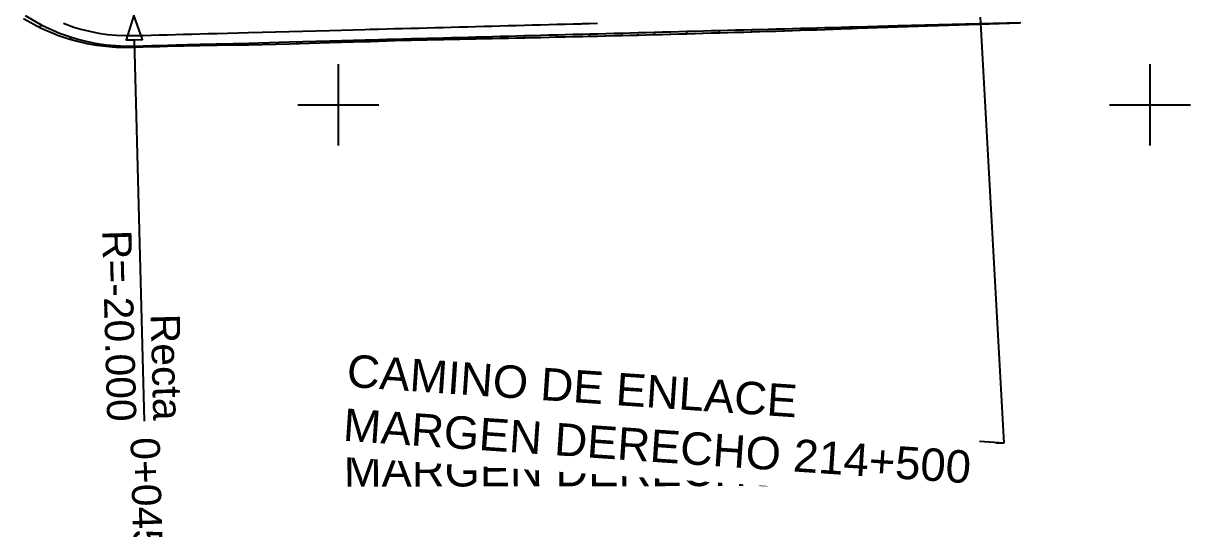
# Model space of a CAD drawing. Header units: metres. Extents: x -4 to 509425, y 7549 to 4732445.
# Drawn here: x 480661.2 to 480805, y 4719247.8 to 4719310 of the extents above; entities that cross this region are included whole.
import ezdxf
from ezdxf import colors
from ezdxf.entities.mleader import LeaderData, LeaderLine
from ezdxf.enums import TextEntityAlignment as Align
from ezdxf.math import Vec2, Vec3

# ---------------------------------------------------------------- set-up
doc = ezdxf.new("R2010")
doc.units = ezdxf.units.M
doc.header["$LTSCALE"] = 0.01
doc.header["$MEASUREMENT"] = 0
for name, color, linetype in [('322308300149-PRV-PLA-PT-URB-220600-XREF_VIALES_1000$0$C-G-GRID-PAR', 252, 'Continuous'), ('322308300149-PRV-PLA-PT-URB-220600-XREF_VIALES_1000$0$C-ROAD-LANE', 4, 'Continuous'), ('322308300149-PRV-PLA-PT-URB-220600-XREF_VIALES_1000$0$C-ROAD-TEXT-INFO-H030 CE-MD-214_5', 1, 'Continuous'), ('322308300149-PRV-PLA-PT-URB-220600-XREF_VIALES_1000$0$G-ANNO-TEXT-02', 2, 'Continuous'), ('322308300149-PRV-PLA-PT-URB-220603-XREF_TXT_VIALES_1000$0$G-ANNO-TEXT-CAMINOS', 2, 'Continuous')]:
    doc.layers.add(name, color=color, linetype=linetype)
doc.layers.add('322308300149-PRV-PLA-PT-URB-220600-XREF_VIALES_1000$0$C-ROAD-SLOP-CUTT-CAMINOS', color=7, linetype='Continuous', lineweight=13, true_color=0xff1f1f)
doc.styles.add('322308300149-PRV-PLA-PT-URB-220600-XREF_VIALES_1000$0$Standard', font='arial.ttf')
doc.styles.add('322308300149-PRV-PLA-PT-URB-220600-XREF_VIALES_1000$0$TYPSA_Arial_4.0mm', font='arial.ttf', dxfattribs={"height": 4})
doc.styles.add('322308300149-PRV-PLA-PT-URB-220603-XREF_TXT_VIALES_1000$0$TYPSA_Arial_4.0mm', font='arial.ttf', dxfattribs={"height": 4})

# ---------------------------------------------------------------- blocks, each defined once
blk = doc.blocks.new('322308300149-PRV-PLA-PT-URB-220603-XREF_TXT_VIALES_1000$0$_None')
blk = doc.blocks.new('322308300149-PRV-PLA-PT-URB-220600-XREF_VIALES_1000$0$_None')

msp = doc.modelspace()

# ---------------------------------------------------------------- linework, layer by layer
at = {"layer": '322308300149-PRV-PLA-PT-URB-220600-XREF_VIALES_1000$0$C-G-GRID-PAR', "lineweight": -3, "flags": 128}
for points in [[(480800, 4719295), (480800, 4719305)], [(480800, 4719295), (480800, 4719305)], [(480795, 4719300), (480805, 4719300)], [(480795, 4719300), (480805, 4719300)]]:
    msp.add_lwpolyline(points, dxfattribs=at)
at = {"layer": '322308300149-PRV-PLA-PT-URB-220600-XREF_VIALES_1000$0$C-ROAD-SLOP-CUTT-CAMINOS', "lineweight": -3, "flags": 128}
for points in [[(480663.209, 4719309.525), (480663.386, 4719309.867)], [(480665.077, 4719308.727), (480665.116, 4719308.821)], [(480666.99, 4719308.063), (480667.078, 4719308.34)], [(480668.955, 4719307.582), (480668.971, 4719307.652)], [(480670.949, 4719307.269), (480670.976, 4719307.463)], [(480678.966, 4719307.225), (480678.963, 4719307.345)], [(480680.966, 4719307.276), (480680.965, 4719307.313)], [(480682.965, 4719307.316), (480682.962, 4719307.452)], [(480684.965, 4719307.346), (480684.964, 4719307.394)], [(480686.965, 4719307.371), (480686.96, 4719307.559)], [(480688.965, 4719307.395), (480688.964, 4719307.46)], [(480690.965, 4719307.44), (480690.959, 4719307.666)], [(480692.964, 4719307.484), (480692.963, 4719307.555)], [(480694.964, 4719307.537), (480694.957, 4719307.773)], [(480696.963, 4719307.597), (480696.961, 4719307.666)], [(480672.956, 4719307.106), (480672.959, 4719307.155)], [(480674.968, 4719307.094), (480674.965, 4719307.239)], [(480676.967, 4719307.165), (480676.966, 4719307.203)]]:
    msp.add_lwpolyline(points, dxfattribs=at)
at = {"layer": '322308300149-PRV-PLA-PT-URB-220600-XREF_VIALES_1000$0$C-ROAD-TEXT-INFO-H030 CE-MD-214_5', "lineweight": -3, "flags": 128}
msp.add_lwpolyline([(480676.133, 4719261.04), (480674.877, 4719308.023), (480675.876, 4719308.05), (480674.797, 4719311.022), (480673.877, 4719307.996), (480674.877, 4719308.023)], dxfattribs=at)

# ---------------------------------------------------------------- texts
at = {"layer": '322308300149-PRV-PLA-PT-URB-220600-XREF_VIALES_1000$0$C-ROAD-TEXT-INFO-H030 CE-MD-214_5', "style": '322308300149-PRV-PLA-PT-URB-220600-XREF_VIALES_1000$0$Standard'}
msp.add_text('R=-20.000', height=3.6, rotation=271.53114, dxfattribs=at).set_placement((480675.133, 4719261.013), align=Align.TOP_RIGHT)
msp.add_text('Recta', height=3.6, rotation=271.53114, dxfattribs=at).set_placement((480676.133, 4719261.04), align=Align.BOTTOM_RIGHT)
msp.add_text('0+045.932', height=3.6, rotation=271.53114, dxfattribs=at).set_placement((480676.186, 4719259.041), align=Align.MIDDLE_LEFT)

# ---------------------------------------------------------------- leaders
at = {"layer": '322308300149-PRV-PLA-PT-URB-220603-XREF_TXT_VIALES_1000$0$G-ANNO-TEXT-CAMINOS', "linetype": 'Continuous'}
ml = msp.add_multileader_mtext('Standard', dxfattribs=at)
ml.set_content('{\\C256;CAMINO DE ENLACE\\PMARGEN DERECHO 214+500}', color=2, style='322308300149-PRV-PLA-PT-URB-220603-XREF_TXT_VIALES_1000$0$TYPSA_Arial_4.0mm')
ml.set_leader_properties(color=3, linetype='ByLayer', lineweight=-1)
ml.set_arrow_properties(name='322308300149-PRV-PLA-PT-URB-220603-XREF_TXT_VIALES_1000$0$_None')
ml.build(insert=Vec2(0, 0))
ml.multileader.update_dxf_attribs({"has_text_frame": 1, "text_left_attachment_type": 2, "text_right_attachment_type": 2, "dogleg_length": 3, "arrow_head_size": 3})
ctx = ml.context
ctx.base_point, ctx.arrow_head_size, ctx.landing_gap_size, ctx.plane_origin, ctx.plane_x_axis, ctx.plane_y_axis = Vec3(480699.166, 4719258.182), 3, 1.5, Vec3(480816.469, 4719236.068), Vec3(0.9999989, 0.0014608), Vec3(-0.0014608, 0.9999989)
ctx.left_attachment, ctx.right_attachment = 2, 2
notes = []
notes.append((ctx, [(1, (1, 1, 0), (480781.968, 4719258.303), (-0.9999989, -0.0014608), 3, [(0, [(480778.924, 4719313.805)], 0, [])])]))
ctx.mtext.insert, ctx.mtext.text_direction, ctx.mtext.rotation, ctx.mtext.width, ctx.mtext.defined_height, ctx.mtext.flow_direction = Vec3(480700.658, 4719263.623), Vec3(0.9999989, 0.0014608), 0.0014608, 78.34114, 13.315, 5
ctx.mtext.has_bg_fill, ctx.mtext.bg_color, ctx.mtext.bg_scale_factor, ctx.mtext.bg_transparency, ctx.mtext.use_window_bg_color = 1, -1027028792, 1.5, 0, 1
for ctx, leaders in notes:
    for number, flags, end, landing, length, lines in leaders:
        leader = LeaderData()
        leader.index, (leader.has_last_leader_line, leader.has_dogleg_vector, leader.attachment_direction) = number, flags
        leader.last_leader_point, leader.dogleg_vector, leader.dogleg_length = Vec3(end), Vec3(landing), length
        for number, points, colour, breaks in lines:
            line = LeaderLine()
            line.index, line.vertices, line.color, line.breaks = number, Vec3.list(points), colors.encode_raw_color(colour), breaks
            leader.lines.append(line)
        ctx.leaders.append(leader)

# ---------------------------------------------------------------- next in the draw order: linework, layer by layer
at = {"layer": '322308300149-PRV-PLA-PT-URB-220600-XREF_VIALES_1000$0$C-G-GRID-PAR', "lineweight": -3, "flags": 128}
for points in [[(480700, 4719295), (480700, 4719305)], [(480700, 4719295), (480700, 4719305)], [(480695, 4719300), (480705, 4719300)], [(480695, 4719300), (480705, 4719300)]]:
    msp.add_lwpolyline(points, dxfattribs=at)
at = {"layer": '322308300149-PRV-PLA-PT-URB-220600-XREF_VIALES_1000$0$C-ROAD-LANE', "lineweight": -3, "flags": 128}
msp.add_lwpolyline([(480666.128, 4719310.037), (480667.408, 4719309.584), (480668.263, 4719309.329), (480669.355, 4719309.057), (480670.458, 4719308.839), (480671.571, 4719308.676), (480672.691, 4719308.57), (480673.815, 4719308.519), (480674.863, 4719308.523), (480674.931, 4719308.525), (480675.931, 4719308.551), (480676.931, 4719308.578), (480677.93, 4719308.605), (480678.93, 4719308.632), (480679.93, 4719308.658), (480680.929, 4719308.685), (480681.37, 4719308.697), (480681.929, 4719308.712), (480682.928, 4719308.739), (480683.928, 4719308.765), (480684.928, 4719308.792), (480685.071, 4719308.796), (480688.926, 4719308.899), (480693.925, 4719309.032), (480698.923, 4719309.166), (480703.279, 4719309.283), (480703.921, 4719309.3), (480704.921, 4719309.326), (480705.92, 4719309.353), (480706.92, 4719309.38), (480707.92, 4719309.407), (480708.919, 4719309.433), (480709.919, 4719309.46), (480710.918, 4719309.487), (480711.918, 4719309.513), (480712.918, 4719309.54), (480713.917, 4719309.567), (480714.917, 4719309.594), (480715.917, 4719309.62), (480716.916, 4719309.647), (480717.916, 4719309.674), (480718.916, 4719309.7), (480719.915, 4719309.727), (480720.915, 4719309.754), (480721.915, 4719309.781), (480722.914, 4719309.807), (480723.914, 4719309.834), (480724.913, 4719309.861), (480725.913, 4719309.887), (480726.913, 4719309.914), (480727.912, 4719309.941), (480728.912, 4719309.968), (480729.912, 4719309.994), (480730.082, 4719309.999), (480730.911, 4719310.021), (480731.911, 4719310.048)], dxfattribs=at)
at = {"layer": '322308300149-PRV-PLA-PT-URB-220600-XREF_VIALES_1000$0$C-ROAD-SLOP-CUTT-CAMINOS', "lineweight": -3, "flags": 128}
for points in [[(480661.195, 4719310.623), (480663.319, 4719309.465), (480665.545, 4719308.531), (480666.927, 4719308.08), (480667.849, 4719307.83), (480669.022, 4719307.567), (480670.205, 4719307.361), (480671.395, 4719307.214), (480672.59, 4719307.119), (480673.786, 4719307.077), (480674.902, 4719307.091), (480674.97, 4719307.094), (480675.969, 4719307.131), (480676.968, 4719307.165), (480677.968, 4719307.196), (480678.967, 4719307.225), (480679.967, 4719307.252), (480680.967, 4719307.276), (480681.407, 4719307.286), (480681.967, 4719307.297), (480682.966, 4719307.316), (480683.966, 4719307.332), (480684.966, 4719307.346), (480685.11, 4719307.348), (480688.966, 4719307.395), (480693.965, 4719307.507), (480698.963, 4719307.657), (480703.319, 4719307.789), (480703.961, 4719307.808), (480704.96, 4719307.841), (480705.959, 4719307.894), (480706.959, 4719307.927), (480707.959, 4719307.947), (480708.958, 4719307.967), (480709.958, 4719307.987), (480710.958, 4719308.008), (480711.958, 4719308.03), (480712.958, 4719308.051), (480713.957, 4719308.073), (480714.957, 4719308.095), (480715.957, 4719308.118), (480716.957, 4719308.141), (480717.956, 4719308.162), (480718.956, 4719308.182), (480719.956, 4719308.202), (480720.956, 4719308.222), (480721.956, 4719308.243), (480722.955, 4719308.265), (480723.955, 4719308.286), (480724.955, 4719308.308), (480725.955, 4719308.33), (480726.954, 4719308.353), (480727.954, 4719308.376), (480728.954, 4719308.399), (480729.954, 4719308.423), (480730.124, 4719308.427), (480730.953, 4719308.447), (480731.953, 4719308.471), (480732.953, 4719308.496), (480733.952, 4719308.521), (480734.952, 4719308.546), (480735.952, 4719308.572), (480736.951, 4719308.598), (480737.951, 4719308.625), (480738.951, 4719308.651), (480739.95, 4719308.679), (480740.95, 4719308.706), (480741.95, 4719308.733), (480742.949, 4719308.761), (480743.949, 4719308.789), (480744.948, 4719308.818), (480745.948, 4719308.846), (480746.948, 4719308.876), (480747.947, 4719308.905), (480748.947, 4719308.935), (480749.946, 4719308.965), (480750.946, 4719308.996), (480751.945, 4719309.027), (480752.945, 4719309.058), (480753.944, 4719309.09), (480754.944, 4719309.122), (480755.943, 4719309.154), (480756.943, 4719309.187), (480757.942, 4719309.22), (480758.942, 4719309.253), (480759.941, 4719309.287), (480760.941, 4719309.321), (480761.94, 4719309.356), (480762.94, 4719309.39), (480763.298, 4719309.403), (480763.939, 4719309.425), (480768.936, 4719309.601), (480773.934, 4719309.764), (480778.931, 4719309.917), (480783.929, 4719310.086)], [(480661.429, 4719310.987), (480663.492, 4719309.806), (480665.663, 4719308.837), (480667.016, 4719308.359), (480667.92, 4719308.089), (480669.074, 4719307.801), (480670.241, 4719307.571), (480671.417, 4719307.399), (480672.601, 4719307.286), (480673.789, 4719307.233), (480674.898, 4719307.237), (480674.966, 4719307.239), (480675.965, 4719307.265), (480676.965, 4719307.292), (480677.965, 4719307.319), (480678.964, 4719307.346), (480679.964, 4719307.372), (480680.964, 4719307.399), (480681.404, 4719307.411), (480681.963, 4719307.426), (480682.963, 4719307.452), (480683.962, 4719307.479), (480684.962, 4719307.506), (480685.106, 4719307.51), (480688.961, 4719307.613), (480693.959, 4719307.746), (480698.957, 4719307.88), (480703.314, 4719307.996), (480703.955, 4719308.014), (480704.955, 4719308.04), (480705.955, 4719308.067), (480706.954, 4719308.094), (480707.954, 4719308.12), (480708.954, 4719308.147), (480709.953, 4719308.174), (480710.953, 4719308.201), (480711.952, 4719308.227), (480712.952, 4719308.254), (480713.952, 4719308.281), (480714.951, 4719308.307), (480715.951, 4719308.334), (480716.951, 4719308.361), (480717.95, 4719308.388), (480718.95, 4719308.414), (480719.95, 4719308.441), (480720.949, 4719308.468), (480721.949, 4719308.494), (480722.949, 4719308.521), (480723.948, 4719308.548), (480724.948, 4719308.575), (480725.947, 4719308.601), (480726.947, 4719308.628), (480727.947, 4719308.655), (480728.946, 4719308.682), (480729.946, 4719308.708), (480730.117, 4719308.713), (480730.946, 4719308.735), (480731.945, 4719308.762), (480732.945, 4719308.788), (480733.945, 4719308.815), (480734.944, 4719308.842), (480735.944, 4719308.869), (480736.944, 4719308.895), (480737.943, 4719308.922), (480738.943, 4719308.949), (480739.942, 4719308.975), (480740.942, 4719309.002), (480741.942, 4719309.029), (480742.941, 4719309.056), (480743.941, 4719309.082), (480744.941, 4719309.109), (480745.94, 4719309.136), (480746.94, 4719309.162), (480747.94, 4719309.189), (480748.939, 4719309.216), (480749.939, 4719309.243), (480750.939, 4719309.269), (480751.938, 4719309.296), (480752.938, 4719309.323), (480753.937, 4719309.35), (480754.937, 4719309.376), (480755.937, 4719309.403), (480756.936, 4719309.43), (480757.936, 4719309.456), (480758.936, 4719309.483), (480759.935, 4719309.51), (480760.935, 4719309.537), (480761.935, 4719309.563), (480762.934, 4719309.59), (480763.292, 4719309.6), (480763.934, 4719309.617), (480768.932, 4719309.75), (480773.93, 4719309.884), (480778.929, 4719310.018), (480784.097, 4719310.156)], [(480730.952, 4719308.447), (480730.945, 4719308.735)], [(480734.951, 4719308.546), (480734.943, 4719308.842)], [(480738.95, 4719308.651), (480738.942, 4719308.949)], [(480740.949, 4719308.706), (480740.947, 4719308.795)], [(480742.948, 4719308.761), (480742.94, 4719309.056)], [(480744.947, 4719308.818), (480744.945, 4719308.905)], [(480746.947, 4719308.876), (480746.939, 4719309.162)], [(480748.946, 4719308.935), (480748.943, 4719309.019)], [(480750.945, 4719308.996), (480750.937, 4719309.269)], [(480752.944, 4719309.058), (480752.942, 4719309.138)], [(480754.943, 4719309.122), (480754.936, 4719309.376)], [(480756.942, 4719309.187), (480756.94, 4719309.26)], [(480758.941, 4719309.253), (480758.935, 4719309.483)], [(480760.94, 4719309.321), (480760.938, 4719309.386)], [(480762.938, 4719309.39), (480762.933, 4719309.59)], [(480764.937, 4719309.461), (480764.936, 4719309.515)], [(480766.936, 4719309.531), (480766.932, 4719309.697)], [(480768.935, 4719309.601), (480768.934, 4719309.646)], [(480770.934, 4719309.666), (480770.93, 4719309.804)], [(480772.933, 4719309.731), (480772.932, 4719309.769)], [(480774.932, 4719309.794), (480774.929, 4719309.911)], [(480776.931, 4719309.855), (480776.93, 4719309.888)], [(480778.93, 4719309.917), (480778.927, 4719310.017)], [(480780.929, 4719309.984), (480780.928, 4719310.01)], [(480698.962, 4719307.657), (480698.956, 4719307.88)], [(480700.961, 4719307.718), (480700.959, 4719307.782)], [(480702.96, 4719307.778), (480702.955, 4719307.987)], [(480704.959, 4719307.841), (480704.958, 4719307.901)], [(480706.958, 4719307.927), (480706.953, 4719308.094)], [(480708.957, 4719307.967), (480708.956, 4719308.021)], [(480710.957, 4719308.008), (480710.952, 4719308.201)], [(480712.956, 4719308.051), (480712.955, 4719308.112)], [(480714.956, 4719308.095), (480714.95, 4719308.307)], [(480716.955, 4719308.141), (480716.954, 4719308.207)], [(480718.955, 4719308.182), (480718.949, 4719308.414)], [(480720.955, 4719308.222), (480720.953, 4719308.296)], [(480722.954, 4719308.264), (480722.947, 4719308.521)], [(480724.954, 4719308.308), (480724.952, 4719308.388)], [(480726.953, 4719308.353), (480726.946, 4719308.628)], [(480728.953, 4719308.399), (480728.951, 4719308.484)], [(480732.952, 4719308.496), (480732.949, 4719308.584)], [(480736.95, 4719308.598), (480736.948, 4719308.687)]]:
    msp.add_lwpolyline(points, dxfattribs=at)

# ---------------------------------------------------------------- next in the draw order: leaders
at = {"layer": '322308300149-PRV-PLA-PT-URB-220600-XREF_VIALES_1000$0$G-ANNO-TEXT-02'}
ml = msp.add_multileader_mtext('Standard', dxfattribs=at)
ml.set_content('{\\C256;CAMINO DE ENLACE\\PMARGEN DERECHO 214+500}', color=2, style='322308300149-PRV-PLA-PT-URB-220600-XREF_VIALES_1000$0$TYPSA_Arial_4.0mm')
ml.set_leader_properties(color=3, linetype='ByLayer', lineweight=-1)
ml.set_arrow_properties(name='322308300149-PRV-PLA-PT-URB-220600-XREF_VIALES_1000$0$_None')
ml.build(insert=Vec2(0, 0))
ml.multileader.update_dxf_attribs({"has_text_frame": 1, "text_left_attachment_type": 2, "text_right_attachment_type": 2, "dogleg_length": 3, "arrow_head_size": 3})
ctx = ml.context
ctx.base_point, ctx.arrow_head_size, ctx.landing_gap_size, ctx.plane_origin, ctx.plane_x_axis, ctx.plane_y_axis = Vec3(480699.357, 4719263.934), 3, 1.5, Vec3(480816.469, 4719236.068), Vec3(0.9976852, -0.0680013), Vec3(0.0680013, 0.9976852)
ctx.left_attachment, ctx.right_attachment = 2, 2
notes = []
notes.append((ctx, [(1, (1, 1, 0), (480781.968, 4719258.303), (-0.9976852, 0.0680013), 3, [(0, [(480778.924, 4719313.805)], 0, [])])]))
ctx.mtext.insert, ctx.mtext.text_direction, ctx.mtext.rotation, ctx.mtext.width, ctx.mtext.defined_height, ctx.mtext.flow_direction = Vec3(480701.224, 4719269.257), Vec3(0.9976852, -0.0680013), 6.2151315, 78.34114, 13.315, 5
ctx.mtext.has_bg_fill, ctx.mtext.bg_color, ctx.mtext.bg_scale_factor, ctx.mtext.bg_transparency, ctx.mtext.use_window_bg_color = 1, -1027028792, 1.5, 0, 1
for ctx, leaders in notes:
    for number, flags, end, landing, length, lines in leaders:
        leader = LeaderData()
        leader.index, (leader.has_last_leader_line, leader.has_dogleg_vector, leader.attachment_direction) = number, flags
        leader.last_leader_point, leader.dogleg_vector, leader.dogleg_length = Vec3(end), Vec3(landing), length
        for number, points, colour, breaks in lines:
            line = LeaderLine()
            line.index, line.vertices, line.color, line.breaks = number, Vec3.list(points), colors.encode_raw_color(colour), breaks
            leader.lines.append(line)
        ctx.leaders.append(leader)

doc.saveas('drawing.dxf')
